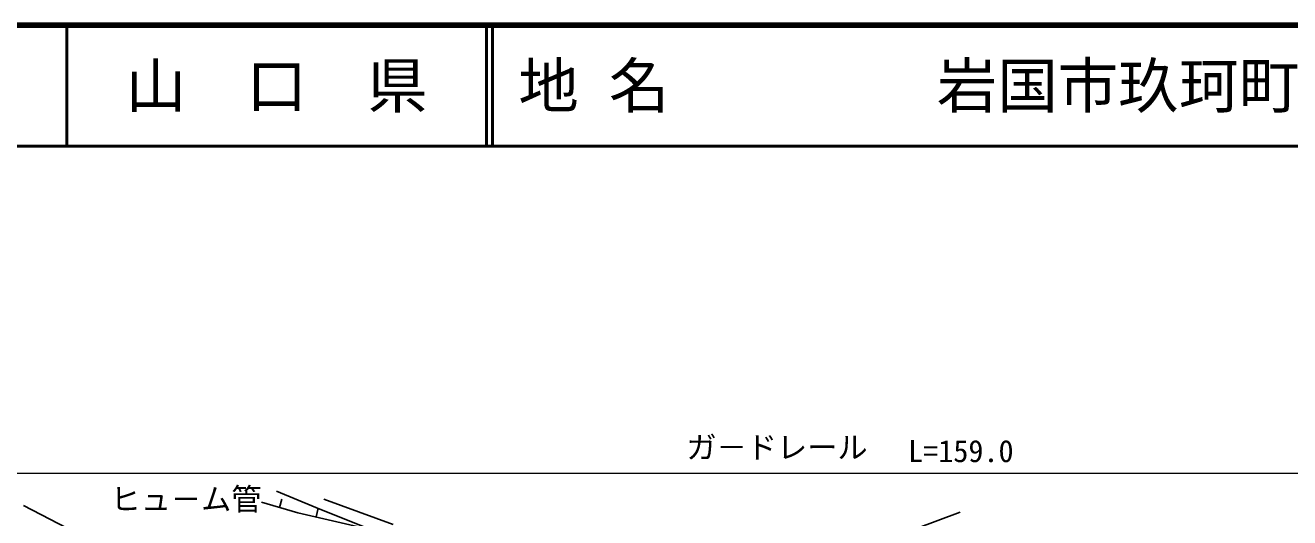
# Model space of a CAD drawing. Units: millimetres, scale not verified. Extents: x 40000 to 680000, y 20000 to 380000.
# Drawn here: x 329567 to 434228, y 339227 to 380000 of the extents above; entities that cross this region are included whole.
import ezdxf
from ezdxf.enums import TextEntityAlignment as Align

# ---------------------------------------------------------------- set-up
doc = ezdxf.new("R2010")
doc.units = ezdxf.units.MM
doc.header["$LTSCALE"] = 1000
for name, color, linetype, lineweight in [('M-BGD', 7, 'Continuous', 25), ('M-STR-HTXT', 7, 'Continuous', 13), ('M-TTL', 2, 'Continuous', 140), ('M-TTL-LINE', 7, 'Continuous', 50)]:
    doc.layers.add(name, color=color, linetype=linetype, lineweight=lineweight)
doc.layers.add('M-TTL-TXT', color=7, linetype='Continuous')
doc.styles.add('ＭＳ ゴシック', font='')
doc.styles.get('ＭＳ ゴシック').set_extended_font_data('MS Gothic')

msp = doc.modelspace()

# ---------------------------------------------------------------- linework, layer by layer
at = {"layer": 'M-BGD'}
for p, q in [((350370, 341430), (353630, 340079)), ((329425, 340227), (336312, 336682)), ((352123, 339638), (349121, 340509)), ((350603, 340079), (350795, 340752)), ((354268, 340760), (360030, 338665)), ((358232, 338233), (352123, 339638)), ((353630, 340079), (358232, 338233)), ((353650, 339287), (353814, 340007)), ((401417, 337617), (406956, 339675))]:
    msp.add_line(p, q, dxfattribs=at)
at = {"layer": 'M-STR-HTXT'}
msp.add_line((318450, 342913), (472173, 342913), dxfattribs=at)
at = {"layer": 'M-TTL'}
msp.add_line((680000, 380000), (40000, 380000), dxfattribs=at)
at = {"layer": 'M-TTL-LINE'}
for p, q in [((333000, 380000), (333000, 370000)), ((367750, 380000), (367750, 370000)), ((368250, 380000), (368250, 370000)), ((40000, 370000), (680000, 370000))]:
    msp.add_line(p, q, dxfattribs=at)

# ---------------------------------------------------------------- texts
at = {"layer": 'M-BGD', "style": 'ＭＳ ゴシック'}
msp.add_text('ヒュ－ム管', height=1833, dxfattribs=at).set_placement((336621, 339302), align=Align.BOTTOM_LEFT)
at = {"layer": 'M-STR-HTXT', "style": 'ＭＳ ゴシック'}
for s, p in [('ガ－ドレール', (384287, 343589)), ('L=159.0', (402643, 343279))]:
    msp.add_text(s, height=1833, dxfattribs=at).set_placement(p, align=Align.BOTTOM_LEFT)
at = {"layer": 'M-TTL-TXT', "style": 'ＭＳ ゴシック'}
msp.add_text('山\u3000口\u3000県', height=3666, dxfattribs=at).set_placement((350375, 375000), align=Align.MIDDLE_CENTER)
for s, p in [('地 名', (370380, 375000)), ('岩国市玖珂町欽明路', (405024, 375000))]:
    msp.add_text(s, height=3666, dxfattribs=at).set_placement(p, align=Align.MIDDLE_LEFT)

doc.saveas('drawing.dxf')
